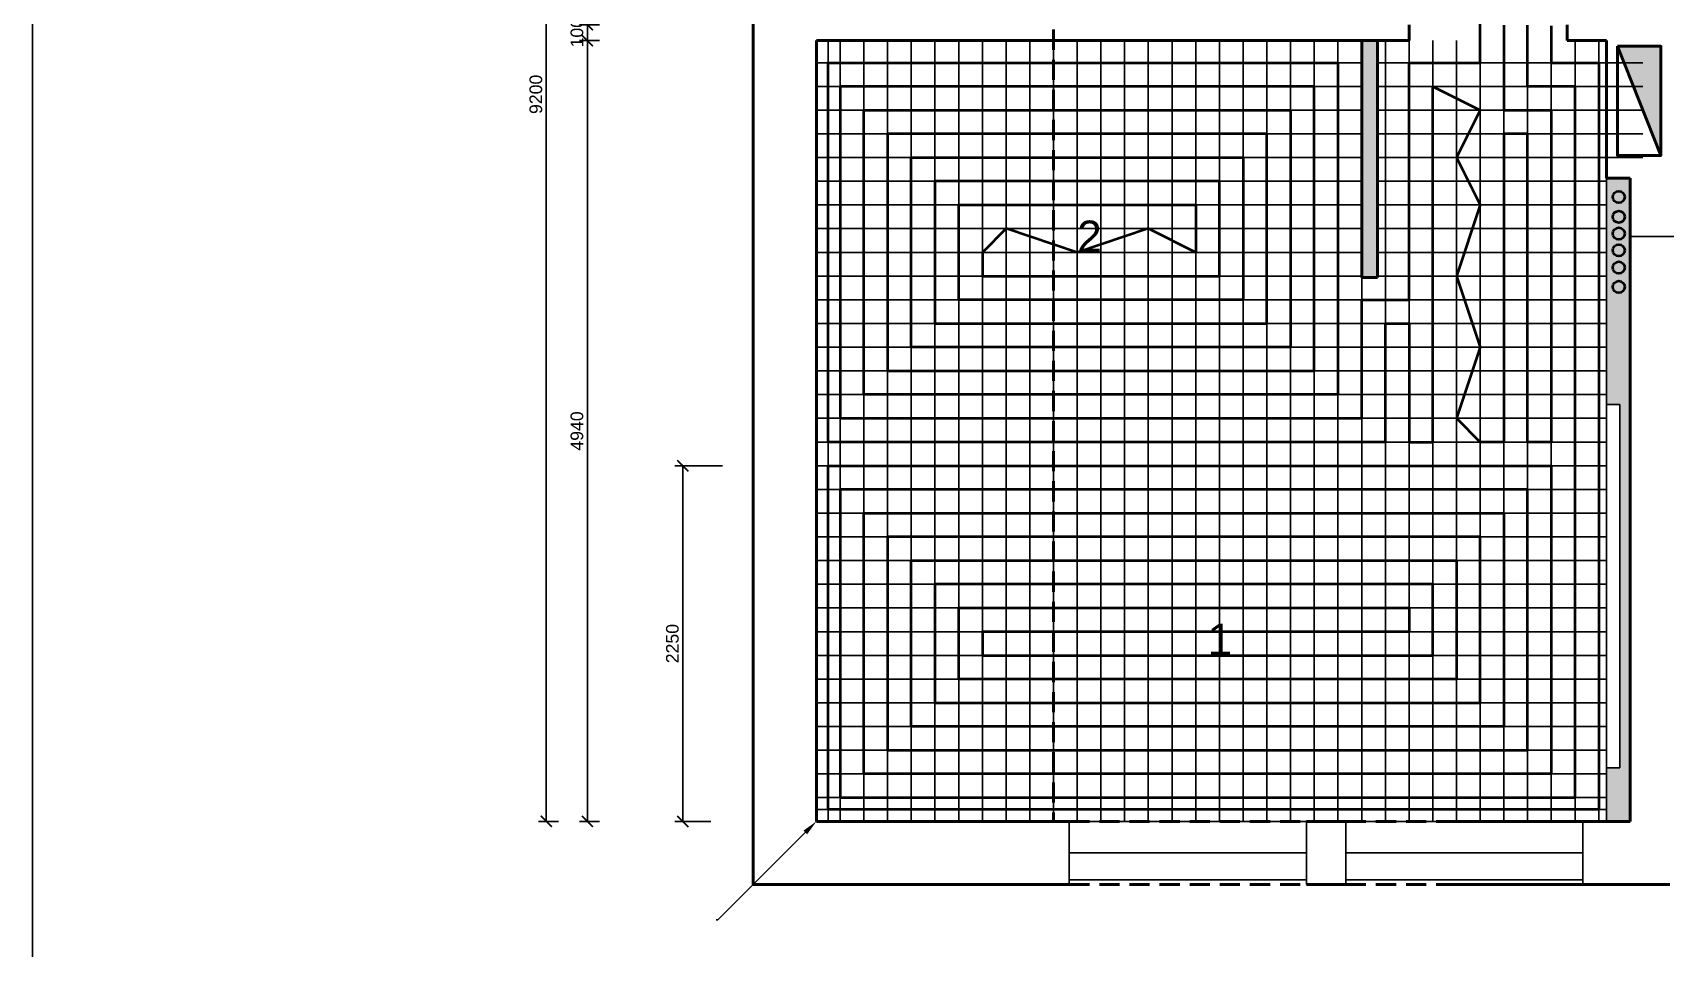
# Model space of a CAD drawing. Header units: metres. Extents: x -98677 to 89321, y -16450 to 242692.
# Drawn here: x -49749 to -39418, y 112546 to 118339 of the extents above; entities that cross this region are included whole.
import ezdxf
from ezdxf import colors
from ezdxf.entities.mleader import LeaderData, LeaderLine
from ezdxf.math import Vec2, Vec3

# ---------------------------------------------------------------- set-up
doc = ezdxf.new("R2010")
doc.units = ezdxf.units.M
doc.header["$LTSCALE"] = 0.001
doc.linetypes.add('DASHED', pattern=[19.05, 12.7, -6.35])
for name, color, linetype, lineweight in [('ajtók', 7, 'Continuous', 25), ('fűtés - előre', 1, 'Continuous', 40), ('fűtés - vissza', 5, 'Continuous', 40), ('gépészet - be légtechnika', 6, 'Continuous', 40), ('külső fal', 7, 'Continuous', 50), ('külső fal - sz', 7, 'DASHED', 50)]:
    doc.layers.add(name, color=color, linetype=linetype, lineweight=lineweight)
for name, color, linetype in [('fűtés', 8, 'Continuous'), ('Méret', 7, 'Continuous'), ('újfal - gipszkarton', 1, 'Continuous'), ('újfal - gipszkarton - sraff', 9, 'Continuous')]:
    doc.layers.add(name, color=color, linetype=linetype)
doc.layers.add('gépészet - elsz. légtechnika', color=7, linetype='Continuous', lineweight=40, true_color=0x890089)
doc.styles.add('dada', font='arial.ttf', dxfattribs={"height": 80})
doc.dimstyles.new('kicsi folyamatos', dxfattribs={"dimscale": 100, "dimtxt": 1, "dimasz": 0.7, "dimexe": 0.5, "dimexo": 0, "dimgap": 0.25, "dimtad": 1, "dimtxsty": 'dada', "dimblk1": 'ARCHTICK', "dimblk2": 'ARCHTICK', "dimsah": 1, "dimcen": 2.5, "dimadec": 0, "dimazin": 0, "dimtfac": 1, "dimtmove": 0, "dimatfit": 3, "dimldrblk": 'ARCHTICK', "dimfxl": 1, "dimarcsym": 0})

# ---------------------------------------------------------------- blocks, each defined once
blk = doc.blocks.new('_ArchTick')
at = {"color": 0, "linetype": 'ByBlock', "const_width": 0.15}
blk.add_lwpolyline([(-0.5, -0.5), (0.5, 0.5)], dxfattribs=at)
blk = doc.blocks.new('*D230')
at = {"layer": 'Defpoints', "color": 0, "ltscale": 10000}
for p in [(-46499, 122549), (-46421, 122549), (-46421, 113349)]:
    blk.add_point(p, dxfattribs=at)
at = {"layer": 'Méret', "color": 0, "lineweight": -2, "ltscale": 10000}
for p, q in [((-46421, 122549), (-46549, 122549)), ((-46499, 113349), (-46499, 122549)), ((-46421, 113349), (-46549, 113349))]:
    blk.add_line(p, q, dxfattribs=at)
at = {"layer": 'Méret', "color": 0, "lineweight": -2, "ltscale": 10000, "xscale": 70, "yscale": 70, "zscale": 70}
for p, rotation in [((-46499, 122549), 90), ((-46499, 113349), 270)]:
    blk.add_blockref('_ArchTick', p, dxfattribs=dict(at, rotation=rotation))
at = {"layer": 'Méret', "color": 0, "ltscale": 10000, "insert": (-46565, 117949), "char_height": 80, "attachment_point": 5, "rotation": 90, "style": 'dada'}
blk.add_mtext('9200', dxfattribs=at)
blk = doc.blocks.new('*D231')
at = {"layer": 'Defpoints', "color": 0, "ltscale": 10000}
for p in [(-46239, 118289), (-46162, 118289), (-46162, 113349)]:
    blk.add_point(p, dxfattribs=at)
at = {"layer": 'Méret', "color": 0, "lineweight": -2, "ltscale": 10000}
for p, q in [((-46162, 118289), (-46289, 118289)), ((-46239, 113349), (-46239, 118289)), ((-46162, 113349), (-46289, 113349))]:
    blk.add_line(p, q, dxfattribs=at)
at = {"layer": 'Méret', "color": 0, "lineweight": -2, "ltscale": 10000, "xscale": 70, "yscale": 70, "zscale": 70}
for p, rotation in [((-46239, 118289), 90), ((-46239, 113349), 270)]:
    blk.add_blockref('_ArchTick', p, dxfattribs=dict(at, rotation=rotation))
at = {"layer": 'Méret', "color": 0, "ltscale": 10000, "insert": (-46305, 115819), "char_height": 80, "attachment_point": 5, "rotation": 90, "style": 'dada'}
blk.add_mtext('4940', dxfattribs=at)
blk = doc.blocks.new('*D232')
at = {"layer": 'Defpoints', "color": 0, "ltscale": 10000}
for p in [(-46239, 118389), (-46162, 118389), (-46162, 118289)]:
    blk.add_point(p, dxfattribs=at)
at = {"layer": 'Méret', "color": 0, "lineweight": -2, "ltscale": 10000}
for p, q in [((-46162, 118389), (-46289, 118389)), ((-46239, 118289), (-46239, 118389)), ((-46162, 118289), (-46289, 118289))]:
    blk.add_line(p, q, dxfattribs=at)
at = {"layer": 'Méret', "color": 0, "lineweight": -2, "ltscale": 10000, "xscale": 70, "yscale": 70, "zscale": 70}
for p, rotation in [((-46239, 118389), 90), ((-46239, 118289), 270)]:
    blk.add_blockref('_ArchTick', p, dxfattribs=dict(at, rotation=rotation))
at = {"layer": 'Méret', "color": 0, "ltscale": 10000, "insert": (-46305, 118339), "char_height": 80, "attachment_point": 5, "rotation": 90, "style": 'dada'}
blk.add_mtext('100', dxfattribs=at)
blk = doc.blocks.new('*D235')
at = {"layer": 'Defpoints', "color": 0, "ltscale": 10000}
for p in [(-45635, 115599), (-45385, 115599), (-45458, 113349)]:
    blk.add_point(p, dxfattribs=at)
at = {"layer": 'Méret', "color": 0, "lineweight": -2, "ltscale": 10000}
for p, q in [((-45385, 115599), (-45685, 115599)), ((-45635, 113349), (-45635, 115599)), ((-45458, 113349), (-45685, 113349))]:
    blk.add_line(p, q, dxfattribs=at)
at = {"layer": 'Méret', "color": 0, "lineweight": -2, "ltscale": 10000, "xscale": 70, "yscale": 70, "zscale": 70}
for p, rotation in [((-45635, 115599), 90), ((-45635, 113349), 270)]:
    blk.add_blockref('_ArchTick', p, dxfattribs=dict(at, rotation=rotation))
at = {"layer": 'Méret', "color": 0, "ltscale": 10000, "insert": (-45701, 114474), "char_height": 80, "attachment_point": 5, "rotation": 90, "style": 'dada'}
blk.add_mtext('2250', dxfattribs=at)

msp = doc.modelspace()

# ---------------------------------------------------------------- hatches: boundary and pattern name
at = {"layer": 'külső fal', "ltscale": 10000}
msp.add_hatch(color=256, dxfattribs=at).paths.add_polyline_path([(-39721.016, 118253.16), (-39446.671, 118253.16), (-39446.671, 117562.672)])
at = {"layer": 'újfal - gipszkarton - sraff', "ltscale": 10000}
for points in [[(-41339.787, 116789.393), (-41239.787, 116789.393), (-41239.787, 118289.393), (-41339.787, 118289.393)], [(-39789.787, 113349.393), (-39789.787, 113688.165), (-39705.636, 113688.165), (-39705.636, 115986.729), (-39789.787, 115986.729), (-39789.787, 117419.504), (-39639.787, 117419.504), (-39639.787, 113349.393)]]:
    msp.add_hatch(color=256, dxfattribs=at).paths.add_polyline_path(points)

# ---------------------------------------------------------------- linework, layer by layer
at = {"ltscale": 10000}
msp.add_lwpolyline([(-49749.309, 133293.394), (15050.315, 133293.394), (15050.315, 105471.333), (-49749.309, 105471.333)], close=True, dxfattribs=at)
at = {"layer": 'ajtók'}
for p, q in [((-43189.787, 112949.393), (-43189.787, 113349.393)), ((-41689.787, 113349.393), (-41689.787, 112949.393)), ((-41439.787, 112949.393), (-41439.787, 113349.393)), ((-39939.787, 113349.393), (-39939.787, 112949.393))]:
    msp.add_line(p, q, dxfattribs=at)
at = {"layer": 'ajtók', "color": 7}
for points in [[(-43189.787, 112979.774), (-41689.787, 112979.774), (-41689.787, 113149.393), (-43189.787, 113149.393)], [(-41439.787, 112979.774), (-39939.787, 112979.774), (-39939.787, 113149.393), (-41439.787, 113149.393)]]:
    msp.add_lwpolyline(points, close=True, dxfattribs=at)
at = {"layer": 'fűtés', "ltscale": 10000}
for p, q in [((-44714.787, 118289.393), (-44714.787, 113349.393)), ((-44639.787, 118289.393), (-44639.787, 113349.393)), ((-44489.787, 118289.393), (-44489.787, 113349.393)), ((-44339.787, 118289.393), (-44339.787, 113349.393)), ((-44189.787, 118289.393), (-44189.787, 113349.393)), ((-44039.787, 118289.393), (-44039.787, 113349.393)), ((-43889.787, 118289.393), (-43889.787, 113349.393)), ((-43739.787, 118289.393), (-43739.787, 113349.393)), ((-43589.787, 118289.393), (-43589.787, 113349.393)), ((-43439.787, 118289.393), (-43439.787, 113349.393)), ((-43289.787, 118289.393), (-43289.787, 113349.393)), ((-43139.787, 118289.393), (-43139.787, 113349.393)), ((-42989.787, 118289.393), (-42989.787, 113349.393)), ((-42839.787, 118289.393), (-42839.787, 113349.393)), ((-42689.787, 118289.393), (-42689.787, 113349.393)), ((-42539.787, 118289.393), (-42539.787, 113349.393)), ((-42389.787, 118289.393), (-42389.787, 113349.393)), ((-42239.787, 118289.393), (-42239.787, 113349.393)), ((-42089.787, 118289.393), (-42089.787, 113349.393)), ((-41939.787, 118289.393), (-41939.787, 113349.393)), ((-41789.787, 118289.393), (-41789.787, 113349.393)), ((-41639.787, 118289.393), (-41639.787, 113349.393)), ((-41489.787, 118289.393), (-41489.787, 113349.393)), ((-41339.787, 118289.393), (-41339.787, 113349.393)), ((-41189.787, 118289.393), (-41189.787, 113349.393)), ((-41039.787, 118289.393), (-41039.787, 113349.393)), ((-40889.787, 118289.393), (-40889.787, 113349.393)), ((-40739.787, 118289.393), (-40739.787, 113349.393)), ((-40589.787, 118289.393), (-40589.787, 113349.393)), ((-40439.787, 118289.393), (-40439.787, 113349.393)), ((-40289.787, 118289.393), (-40289.787, 113349.393)), ((-40139.787, 118289.393), (-40139.787, 113349.393)), ((-39989.787, 118289.393), (-39989.787, 113349.393)), ((-39839.787, 118289.393), (-39839.787, 113349.393)), ((-39639.787, 117049.393), (-36189.787, 117049.393))]:
    msp.add_line(p, q, dxfattribs=at)
at = {"layer": 'fűtés'}
for p, q in [((-44789.787, 118149.393), (-41339.787, 118149.393)), ((-41239.787, 118149.393), (-39560.584, 118149.393)), ((-44789.787, 117999.393), (-41339.787, 117999.393)), ((-41239.787, 117999.393), (-39560.584, 117999.393)), ((-44789.787, 117849.393), (-41339.787, 117849.393)), ((-41239.787, 117849.393), (-39560.584, 117849.393)), ((-44789.787, 117699.393), (-41339.787, 117699.393)), ((-41239.787, 117699.393), (-39560.584, 117699.393)), ((-44789.787, 117549.393), (-41339.787, 117549.393)), ((-41239.787, 117549.393), (-39560.584, 117549.393)), ((-44789.787, 117399.393), (-41339.787, 117399.393)), ((-41239.787, 117399.393), (-39789.787, 117399.393)), ((-44789.787, 117249.393), (-41339.787, 117249.393)), ((-41239.787, 117249.393), (-39789.787, 117249.393)), ((-44789.787, 117099.393), (-41339.787, 117099.393)), ((-41239.787, 117099.393), (-39789.787, 117099.393)), ((-44789.787, 116949.393), (-41339.787, 116949.393)), ((-41239.787, 116949.393), (-39789.787, 116949.393)), ((-44789.787, 116799.393), (-41339.787, 116799.393)), ((-41239.787, 116799.393), (-39789.787, 116799.393)), ((-44789.787, 116649.393), (-39789.787, 116649.393)), ((-44789.787, 116499.393), (-39789.787, 116499.393)), ((-44789.787, 116349.393), (-39789.787, 116349.393)), ((-44789.787, 116199.393), (-39789.787, 116199.393)), ((-44789.787, 116049.393), (-39789.787, 116049.393)), ((-44789.787, 115899.393), (-39789.787, 115899.393)), ((-44789.787, 115749.393), (-39789.787, 115749.393)), ((-44789.787, 115599.393), (-39789.787, 115599.393)), ((-44789.787, 115449.393), (-39789.787, 115449.393)), ((-44789.787, 115299.393), (-39789.787, 115299.393)), ((-44789.787, 115149.393), (-39789.787, 115149.393)), ((-44789.787, 114999.393), (-39789.787, 114999.393)), ((-44789.787, 114849.393), (-39789.787, 114849.393)), ((-44789.787, 114699.393), (-39789.787, 114699.393)), ((-44789.787, 114549.393), (-39789.787, 114549.393)), ((-44789.787, 114399.393), (-39789.787, 114399.393)), ((-44789.787, 114249.393), (-39789.787, 114249.393)), ((-44789.787, 114099.393), (-39789.787, 114099.393)), ((-44789.787, 113949.393), (-39789.787, 113949.393)), ((-44789.787, 113799.393), (-39789.787, 113799.393)), ((-44789.787, 113649.393), (-39789.787, 113649.393)), ((-44789.787, 113499.393), (-39789.787, 113499.393)), ((-44789.787, 113424.393), (-39789.787, 113424.393)), ((-44789.787, 113349.393), (-39789.787, 113349.393))]:
    msp.add_line(p, q, dxfattribs=at)
at = {"layer": 'fűtés - előre', "ltscale": 10000}
for p, q in [((-40439.787, 118386.799), (-40439.787, 117849.393)), ((-40139.787, 118382.392), (-40139.787, 118149.393)), ((-44714.787, 115749.393), (-44714.787, 118149.393)), ((-44714.787, 118149.393), (-41489.787, 118149.393)), ((-41489.787, 118149.393), (-41489.787, 116049.393)), ((-40139.787, 118149.393), (-39839.787, 118149.393)), ((-39839.787, 118149.393), (-39839.787, 113424.393)), ((-40889.787, 115749.393), (-40889.787, 117999.393)), ((-40889.787, 117999.393), (-40589.787, 117849.393)), ((-44489.787, 116049.393), (-44489.787, 117849.393)), ((-44489.787, 117849.393), (-41789.787, 117849.393)), ((-41789.787, 117849.393), (-41789.787, 116349.393)), ((-40589.787, 117849.393), (-40739.787, 117549.393)), ((-40439.787, 117849.393), (-40139.787, 117849.393)), ((-40139.787, 117849.393), (-40139.787, 115749.393)), ((-40289.787, 117699.393), (-40439.787, 117699.393)), ((-40439.787, 117699.393), (-40439.787, 115749.393)), ((-40289.787, 115749.393), (-40289.787, 117699.393)), ((-44189.787, 116349.393), (-44189.787, 117549.393)), ((-44189.787, 117549.393), (-42089.787, 117549.393)), ((-42089.787, 117549.393), (-42089.787, 116649.393)), ((-40739.787, 117549.393), (-40589.787, 117249.393)), ((-43889.787, 116649.393), (-43889.787, 117249.393)), ((-43889.787, 117249.393), (-42389.787, 117249.393)), ((-42389.787, 117249.393), (-42389.787, 116949.393)), ((-40589.787, 117249.393), (-40739.787, 116799.393)), ((-42689.787, 117099.393), (-43139.787, 116949.393)), ((-42389.787, 116949.393), (-42689.787, 117099.393)), ((-40739.787, 116799.393), (-40589.787, 116349.393)), ((-42089.787, 116649.393), (-43889.787, 116649.393)), ((-41189.787, 115749.393), (-41189.787, 116499.393)), ((-41189.787, 116499.393), (-41039.787, 116499.393)), ((-41039.787, 116499.393), (-41039.787, 115749.393)), ((-41789.787, 116349.393), (-44189.787, 116349.393)), ((-40589.787, 116349.393), (-40739.787, 115899.393)), ((-41489.787, 116049.393), (-44489.787, 116049.393)), ((-40739.787, 115899.393), (-40589.787, 115749.393)), ((-41189.787, 115749.393), (-44714.787, 115749.393)), ((-41039.787, 115749.393), (-40889.787, 115749.393)), ((-40439.787, 115749.393), (-40589.787, 115749.393)), ((-40139.787, 115749.393), (-40289.787, 115749.393)), ((-44714.787, 113424.393), (-44714.787, 115599.393)), ((-44714.787, 115599.393), (-40139.787, 115599.393)), ((-40139.787, 115599.393), (-40139.787, 113649.393)), ((-44489.787, 113649.393), (-44489.787, 115299.393)), ((-44489.787, 115299.393), (-40439.787, 115299.393)), ((-40439.787, 115299.393), (-40439.787, 113949.393)), ((-44189.787, 113949.393), (-44189.787, 114999.393)), ((-44189.787, 114999.393), (-40739.787, 114999.393)), ((-40739.787, 114999.393), (-40739.787, 114249.393)), ((-43889.787, 114249.393), (-43889.787, 114699.393)), ((-43889.787, 114699.393), (-41039.787, 114699.393)), ((-41039.787, 114699.393), (-41039.787, 114549.393)), ((-41039.787, 114549.393), (-42239.787, 114549.393)), ((-40739.787, 114249.393), (-43889.787, 114249.393)), ((-40439.787, 113949.393), (-44189.787, 113949.393)), ((-40139.787, 113649.393), (-44489.787, 113649.393)), ((-39839.787, 113424.393), (-44714.787, 113424.393))]:
    msp.add_line(p, q, dxfattribs=at)
at = {"layer": 'fűtés - vissza', "ltscale": 10000}
for p, q in [((-40589.787, 118149.393), (-40589.787, 118425.258)), ((-40289.787, 117999.393), (-40289.787, 118386.799)), ((-41039.787, 116649.393), (-41039.787, 118149.393)), ((-41039.787, 118149.393), (-40589.787, 118149.393)), ((-41639.787, 117999.393), (-44639.787, 117999.393)), ((-44639.787, 117999.393), (-44639.787, 115899.393)), ((-41639.787, 116199.393), (-41639.787, 117999.393)), ((-39989.787, 117999.393), (-40289.787, 117999.393)), ((-39989.787, 113499.393), (-39989.787, 117999.393)), ((-41939.787, 117699.393), (-44339.787, 117699.393)), ((-44339.787, 117699.393), (-44339.787, 116199.393)), ((-41939.787, 116499.393), (-41939.787, 117699.393)), ((-42239.787, 117399.393), (-44039.787, 117399.393)), ((-44039.787, 117399.393), (-44039.787, 116499.393)), ((-42239.787, 116799.393), (-42239.787, 117399.393)), ((-43589.787, 117099.393), (-43739.787, 116949.393)), ((-43139.787, 116949.393), (-43589.787, 117099.393)), ((-43739.787, 116949.393), (-43739.787, 116799.393)), ((-43739.787, 116799.393), (-42239.787, 116799.393)), ((-41339.787, 115899.393), (-41339.787, 116649.393)), ((-41339.787, 116649.393), (-41039.787, 116649.393)), ((-44039.787, 116499.393), (-41939.787, 116499.393)), ((-44339.787, 116199.393), (-41639.787, 116199.393)), ((-44639.787, 115899.393), (-41339.787, 115899.393)), ((-40289.787, 115449.393), (-44639.787, 115449.393)), ((-44639.787, 115449.393), (-44639.787, 113499.393)), ((-40289.787, 113799.393), (-40289.787, 115449.393)), ((-40589.787, 115149.393), (-44339.787, 115149.393)), ((-44339.787, 115149.393), (-44339.787, 113799.393)), ((-40589.787, 114099.393), (-40589.787, 115149.393)), ((-40889.787, 114849.393), (-44039.787, 114849.393)), ((-44039.787, 114849.393), (-44039.787, 114099.393)), ((-40889.787, 114399.393), (-40889.787, 114849.393)), ((-42239.787, 114549.393), (-43739.787, 114549.393)), ((-43739.787, 114549.393), (-43739.787, 114399.393)), ((-43739.787, 114399.393), (-40889.787, 114399.393)), ((-44039.787, 114099.393), (-40589.787, 114099.393)), ((-44339.787, 113799.393), (-40289.787, 113799.393)), ((-44639.787, 113499.393), (-39989.787, 113499.393))]:
    msp.add_line(p, q, dxfattribs=at)
at = {"layer": 'gépészet - be légtechnika', "ltscale": 10000}
for centre in [(-39712.819, 117299.742), (-39712.819, 116853.078), (-39712.819, 116730.93)]:
    msp.add_circle(centre, 37.5, dxfattribs=at)
at = {"layer": 'gépészet - elsz. légtechnika', "ltscale": 10000}
for centre in [(-39712.819, 117174.149), (-39712.819, 117068.18), (-39712.819, 116962.212)]:
    msp.add_circle(centre, 37.5, dxfattribs=at)
at = {"layer": 'külső fal'}
for p, q in [((-45189.787, 112949.393), (-45189.787, 122549.393)), ((-40039.787, 118389.393), (-40039.787, 118289.393)), ((-44789.787, 118289.393), (-41039.787, 118289.393)), ((-41039.787, 118289.393), (-43806.878, 118289.393)), ((-39789.787, 118289.393), (-40039.787, 118289.393)), ((-44789.787, 113349.393), (-43189.787, 113349.393)), ((-41689.787, 113349.393), (-41439.787, 113349.393)), ((-40739.787, 113349.393), (-39639.787, 113349.393)), ((-44789.787, 112949.393), (-45189.787, 112949.393)), ((-43189.787, 112949.393), (-45189.787, 112949.393)), ((-41689.787, 112949.393), (-41439.787, 112949.393)), ((-40739.787, 112949.393), (-39389.787, 112949.393))]:
    msp.add_line(p, q, dxfattribs=at)
at = {"layer": 'külső fal', "ltscale": 10000}
for p, q in [((-41039.787, 118389.393), (-41039.787, 118289.393)), ((-44789.787, 118289.393), (-44789.787, 113349.393)), ((-41339.787, 118289.393), (-41339.787, 116789.393)), ((-41239.787, 118289.393), (-41239.787, 116789.393)), ((-39789.787, 118289.393), (-39789.787, 117419.504)), ((-39721.016, 118253.16), (-39446.671, 117562.672)), ((-39789.787, 117419.504), (-39639.787, 117419.504)), ((-39639.787, 117419.504), (-39639.787, 113349.393)), ((-41239.787, 116789.393), (-41339.787, 116789.393))]:
    msp.add_line(p, q, dxfattribs=at)
msp.add_lwpolyline([(-39721.016, 118253.16), (-39446.671, 118253.16), (-39446.671, 117562.672), (-39721.016, 117562.672)], close=True, dxfattribs=at)
at = {"layer": 'külső fal - sz', "ltscale": 10000}
for p, q in [((-43289.787, 122549.393), (-43289.787, 113349.393)), ((-43189.787, 113349.393), (-41689.787, 113349.393)), ((-41439.787, 113349.393), (-39939.787, 113349.393)), ((-43189.787, 112949.393), (-41689.787, 112949.393)), ((-41439.787, 112949.393), (-39939.787, 112949.393))]:
    msp.add_line(p, q, dxfattribs=at)
at = {"layer": 'újfal - gipszkarton', "ltscale": 10000}
for p, q in [((-41339.787, 116789.393), (-41339.787, 118289.393)), ((-41339.787, 118289.393), (-41239.787, 118289.393)), ((-39789.787, 117419.504), (-39789.787, 113349.393)), ((-39705.636, 115986.729), (-39789.787, 115986.729)), ((-39705.636, 113688.165), (-39705.636, 115986.729)), ((-39789.787, 113688.165), (-39705.636, 113688.165))]:
    msp.add_line(p, q, dxfattribs=at)

# ---------------------------------------------------------------- texts
at = {"layer": 'Méret', "ltscale": 10000, "char_height": 200, "width": 450, "attachment_point": 1, "style": 'dada'}
for s, insert in [('2', (-43139.787, 117150.211)), ('1', (-42314.787, 114600.211))]:
    msp.add_mtext(s, dxfattribs=dict(at, insert=insert))

# ---------------------------------------------------------------- dimensions: what is measured, and where the dimension line sits
at = {"layer": 'Méret', "ltscale": 10000}
for base, p1, p2, picture, middle in [((-46499.252, 122549.393), (-46421.328, 113349.393), (-46421.328, 122549.393), '*D230', (-46565.098, 117949.393)), ((-46239.022, 118289.393), (-46161.955, 113349.393), (-46161.955, 118289.393), '*D231', (-46304.868, 115819.393)), ((-45635.072, 115599.393), (-45458.147, 113349.393), (-45385.257, 115599.393), '*D235', (-45700.918, 114474.393))]:
    dim = msp.add_linear_dim(base=base, p1=p1, p2=p2, angle=90, dimstyle='kicsi folyamatos', dxfattribs=at)
    dim.commit()
    dim.dimension.update_dxf_attribs({"geometry": picture, "text_midpoint": middle})
dim = msp.add_linear_dim(base=(-46239.022, 118389.393), p1=(-46161.955, 118289.393), p2=(-46161.955, 118389.393), angle=90, dimstyle='kicsi folyamatos', dxfattribs=at)
dim.commit()
dim.dimension.update_dxf_attribs({"geometry": '*D232', "text_midpoint": (-46239.022, 118339.393), "dimtype": 160})

# ---------------------------------------------------------------- leaders
ml = msp.add_multileader_mtext('Standard', dxfattribs=at)
ml.set_content('', color=256, style='dada')
ml.set_leader_properties()
ml.build(insert=Vec2(0, 0))
ml.multileader.update_dxf_attribs({"text_left_attachment_type": 6, "text_right_attachment_type": 6, "arrow_head_size": 100})
ctx = ml.context
ctx.base_point, ctx.char_height, ctx.arrow_head_size, ctx.plane_origin = Vec3(-45425.668, 112725.512), 100, 100, Vec3(-44789.787, 113349.393)
ctx.left_attachment, ctx.right_attachment, ctx.text_align_type = 6, 6, 2
notes = []
notes.append((ctx, [(0, (1, 1, 0), (-45413.668, 112725.512), (-1, 0), 8, [(0, [(-44789.787, 113349.393)], 256, [])])]))
ctx.mtext.insert, ctx.mtext.alignment = Vec3(-45423.668, 112825.512), 3
for ctx, leaders in notes:
    for number, flags, end, landing, length, lines in leaders:
        leader = LeaderData()
        leader.index, (leader.has_last_leader_line, leader.has_dogleg_vector, leader.attachment_direction) = number, flags
        leader.last_leader_point, leader.dogleg_vector, leader.dogleg_length = Vec3(end), Vec3(landing), length
        for number, points, colour, breaks in lines:
            line = LeaderLine()
            line.index, line.vertices, line.color, line.breaks = number, Vec3.list(points), colors.encode_raw_color(colour), breaks
            leader.lines.append(line)
        ctx.leaders.append(leader)

doc.saveas('drawing.dxf')
